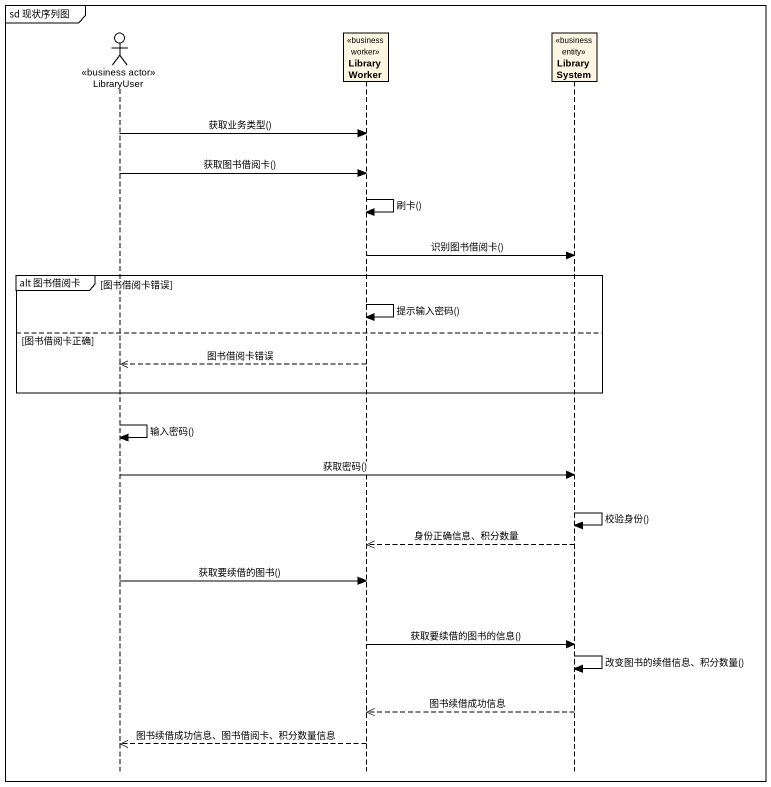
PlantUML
@startuml
mainframe sd 现状序列图
hide footbox
actor LibraryUser <<business actor>>
participant LibraryWorker <<business worker>>
participant LibrarySystem <<business entity>>

LibraryUser -> LibraryWorker : 获取业务类型()
LibraryUser -> LibraryWorker : 获取图书借阅卡()
LibraryWorker -> LibraryWorker : 刷卡()
LibraryWorker -> LibrarySystem : 识别图书借阅卡()
group alt 图书借阅卡 [图书借阅卡错误]
  LibraryWorker -> LibraryWorker : 提示输入密码()
else 图书借阅卡正确
  LibraryWorker -->> LibraryUser : 图书借阅卡错误
end
LibraryUser -> LibraryUser : 输入密码()
LibraryUser -> LibrarySystem : 获取密码()
LibrarySystem -> LibrarySystem : 校验身份()
LibrarySystem -->> LibraryWorker : 身份正确信息、积分数量
LibraryUser -> LibraryWorker : 获取要续借的图书()
LibraryWorker -> LibrarySystem : 获取要续借的图书的信息()
LibrarySystem -> LibrarySystem : 改变图书的续借信息、积分数量()
LibrarySystem -->> LibraryWorker : 图书续借成功信息
LibraryWorker -->> LibraryUser : 图书续借成功信息、图书借阅卡、积分数量信息
@enduml
